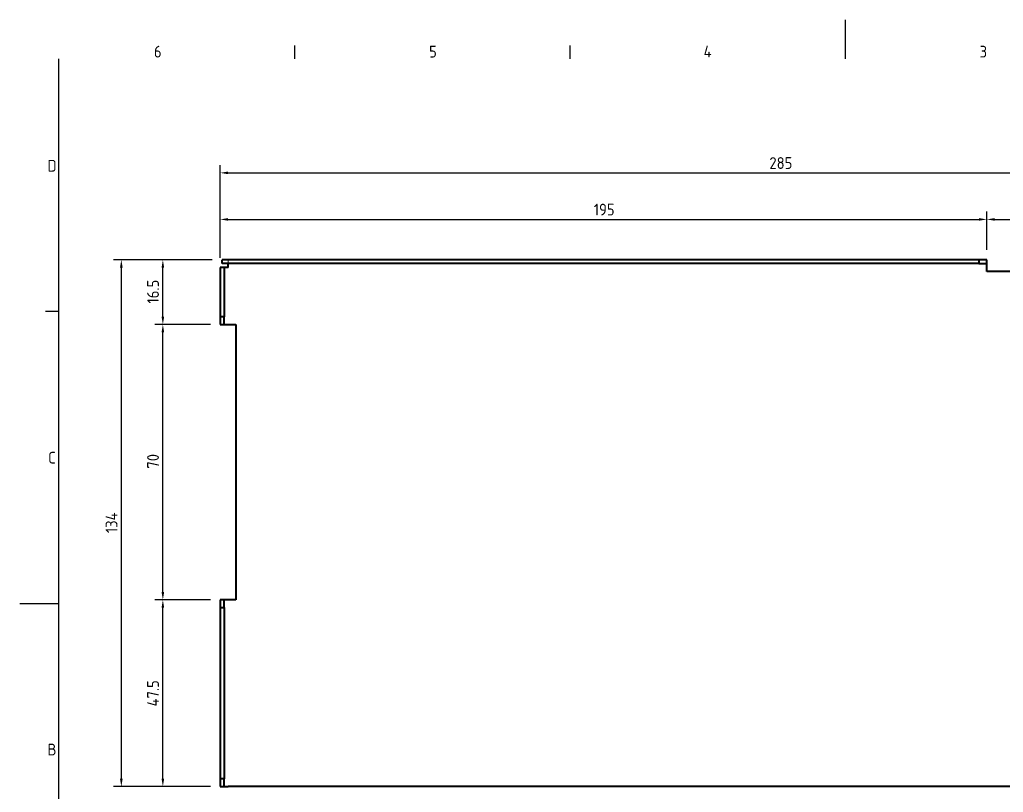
# Model space of a CAD drawing. Header units: millimetres. Extents: x 0 to 420, y 0 to 297.
# Drawn here: x 0 to 250.2, y 100.5 to 297 of the extents above; entities that cross this region are included whole.
import ezdxf

# ---------------------------------------------------------------- set-up
doc = ezdxf.new("R2010")
doc.units = ezdxf.units.MM
doc.linetypes.add('DASHED', pattern=[0.2067, 0.1654, -0.0413])
doc.layers.get('0').update_dxf_attribs({"color": 3, "lineweight": 25})
for name, color, linetype, lineweight in [('가려진 것(ISO)', 2, 'DASHED', 18), ('가시적인 것(ISO)', 3, 'Continuous', 40), ('경계(ISO)', 7, 'Continuous', 25), ('치수(ISO)', 2, 'Continuous', 25)]:
    doc.layers.add(name, color=color, linetype=linetype, lineweight=lineweight)
doc.styles.add('문자 텍스트_PSTEK_POSCO', font='isocp.shx')
doc.styles.add('치수 텍스트_PSTEK_POSCO', font='isocp.shx')
doc.dimstyles.new('치수_PSTEK_POSCO', dxfattribs={"dimtxt": 3, "dimasz": 2, "dimexe": 2, "dimexo": 2.5, "dimgap": 1, "dimtad": 1, "dimrnd": 1e-08, "dimdsep": 46, "dimtxsty": '치수 텍스트_PSTEK_POSCO', "dimcen": 0.09, "dimdle": 10, "dimclrd": 7, "dimclre": 7, "dimclrt": 2, "dimadec": 1, "dimazin": 2, "dimtfac": 1, "dimtmove": 0, "dimatfit": 3, "dimfxl": 0, "dimtolj": 1, "dimlwd": -1, "dimlwe": -1, "dimarcsym": 0})

# ---------------------------------------------------------------- blocks, each defined once
blk = doc.blocks.new('경계 Default Border')
at = {"layer": '경계(ISO)'}
for p, q in [((70, 287.0000076293945), (70, 290.4000091552734)), ((140, 287.0000076293945), (140, 290.4000091552734)), ((10, 222.7499961853027), (6.599999666213989, 222.7499961853027))]:
    blk.add_line(p, q, dxfattribs=at)
at = {"layer": '경계(ISO)', "flags": 128}
for points in [[(210, 297.0000076293945), (210, 287.0000076293945)], [(10, 10), (10, 287.0000076293945)], [(0, 148.5000038146973), (10, 148.5000038146973)]]:
    blk.add_lwpolyline(points, dxfattribs=at)
at = {"layer": '경계(ISO)', "color": 2, "char_height": 3.00000011920929, "attachment_point": 7, "style": '문자 텍스트_PSTEK_POSCO'}
for s, insert in [('6', (34.14453946055966, 287.3713945155963)), ('5', (104.1445394605597, 287.3713945155963)), ('4', (173.9734701308116, 287.4)), ('3', (244.1685395229535, 287.3713945155963)), ('D', (7.078270083685684, 258.3463944559917)), ('C', (7.244539400955009, 184.0963944559917)), ('B', (7.078270083685684, 109.8463944559917))]:
    blk.add_mtext(s, dxfattribs=dict(at, insert=insert))
blk = doc.blocks.new('*D22')
at = {"layer": 'Defpoints', "color": 0}
for p in [(36.42034566918632, 149.4439050991061), (50.99872318334523, 149.4439050991061), (50.99872318334523, 101.9439050991061)]:
    blk.add_point(p, dxfattribs=at)
at = {"layer": '치수(ISO)', "color": 7}
for p, q in [((48.49872318334523, 149.4439050991061), (34.42034566918632, 149.4439050991061)), ((36.4203456691863, 103.9439050991061), (36.42034566918632, 147.4439050991061)), ((48.49872318334523, 101.9439050991061), (34.4203456691863, 101.9439050991061))]:
    blk.add_line(p, q, dxfattribs=at)
for points in [[(36.08701233585298, 147.4439050991061), (36.75367900251965, 147.4439050991061), (36.42034566918632, 149.4439050991061)], [(36.08701233585297, 103.9439050991061), (36.75367900251964, 103.9439050991061), (36.4203456691863, 101.9439050991061)]]:
    blk.add_solid(points, dxfattribs=at)
at = {"layer": '치수(ISO)', "color": 2, "insert": (33.92034566918629, 122.3217730647501), "char_height": 3, "attachment_point": 4, "rotation": 90, "style": '치수 텍스트_PSTEK_POSCO'}
blk.add_mtext('\\A1;47.5', dxfattribs=at)
blk = doc.blocks.new('*D23')
at = {"layer": 'Defpoints', "color": 0}
for p in [(36.42034566918629, 235.943905099106), (51.49872318334527, 235.943905099106), (50.99872318334523, 219.4439050991061)]:
    blk.add_point(p, dxfattribs=at)
at = {"layer": '치수(ISO)', "color": 7}
for p, q in [((48.99872318334527, 235.943905099106), (34.42034566918629, 235.943905099106)), ((36.42034566918629, 221.4439050991061), (36.42034566918629, 233.943905099106)), ((48.49872318334523, 219.4439050991061), (34.42034566918629, 219.4439050991061))]:
    blk.add_line(p, q, dxfattribs=at)
for points in [[(36.08701233585295, 233.943905099106), (36.75367900251963, 233.943905099106), (36.42034566918629, 235.943905099106)], [(36.08701233585295, 221.4439050991061), (36.75367900251963, 221.4439050991061), (36.42034566918629, 219.4439050991061)]]:
    blk.add_solid(points, dxfattribs=at)
at = {"layer": '치수(ISO)', "color": 2, "insert": (33.92034566918625, 224.7917730647501), "char_height": 3, "attachment_point": 4, "rotation": 90, "style": '치수 텍스트_PSTEK_POSCO'}
blk.add_mtext('\\A1;16.5', dxfattribs=at)
blk = doc.blocks.new('*D24')
at = {"layer": 'Defpoints', "color": 0}
for p in [(36.42034566918629, 219.4439050991061), (50.99872318334523, 219.4439050991061), (50.99872318334523, 149.4439050991061)]:
    blk.add_point(p, dxfattribs=at)
at = {"layer": '치수(ISO)', "color": 7}
for p, q in [((48.49872318334523, 219.4439050991061), (34.42034566918629, 219.4439050991061)), ((36.42034566918628, 151.4439050991061), (36.42034566918629, 217.4439050991061)), ((48.49872318334523, 149.4439050991061), (34.42034566918628, 149.4439050991061))]:
    blk.add_line(p, q, dxfattribs=at)
for points in [[(36.08701233585295, 217.4439050991061), (36.75367900251963, 217.4439050991061), (36.42034566918629, 219.4439050991061)], [(36.08701233585294, 151.4439050991061), (36.75367900251961, 151.4439050991061), (36.42034566918628, 149.4439050991061)]]:
    blk.add_solid(points, dxfattribs=at)
at = {"layer": '치수(ISO)', "color": 2, "insert": (33.92034566918625, 182.8027239967439), "char_height": 3, "attachment_point": 4, "rotation": 90, "style": '치수 텍스트_PSTEK_POSCO'}
blk.add_mtext('\\A1;70', dxfattribs=at)
blk = doc.blocks.new('*D26')
at = {"layer": 'Defpoints', "color": 0}
for p in [(310.9987231833453, 246.1925819000889), (245.9987231833453, 235.9439050991061), (310.9987231833453, 235.9439050991061)]:
    blk.add_point(p, dxfattribs=at)
at = {"layer": '치수(ISO)', "color": 7}
for p, q in [((245.9987231833453, 238.4439050991061), (245.9987231833453, 248.1925819000889)), ((310.9987231833453, 238.4439050991061), (310.9987231833453, 248.1925819000889)), ((247.9987231833453, 246.1925819000889), (308.9987231833453, 246.1925819000889))]:
    blk.add_line(p, q, dxfattribs=at)
for points in [[(247.9987231833453, 246.5259152334222), (247.9987231833453, 245.8592485667556), (245.9987231833453, 246.1925819000889)], [(308.9987231833453, 246.5259152334222), (308.9987231833453, 245.8592485667556), (310.9987231833453, 246.1925819000889)]]:
    blk.add_solid(points, dxfattribs=at)
at = {"layer": '치수(ISO)', "color": 2, "insert": (276.7068273694618, 248.6925819000889), "char_height": 3, "attachment_point": 4, "style": '치수 텍스트_PSTEK_POSCO'}
blk.add_mtext('\\A1;65', dxfattribs=at)
blk = doc.blocks.new('*D27')
at = {"layer": 'Defpoints', "color": 0}
for p in [(245.9987231833453, 246.1925819000889), (245.9987231833453, 235.9439050991061), (50.99872318334523, 233.9439050991061)]:
    blk.add_point(p, dxfattribs=at)
at = {"layer": '치수(ISO)', "color": 7}
for p, q in [((50.99872318334523, 236.4439050991061), (50.99872318334523, 248.1925819000889)), ((245.9987231833453, 238.4439050991061), (245.9987231833453, 248.1925819000889)), ((52.99872318334523, 246.1925819000889), (243.9987231833453, 246.1925819000889))]:
    blk.add_line(p, q, dxfattribs=at)
for points in [[(52.99872318334523, 246.5259152334222), (52.99872318334523, 245.8592485667556), (50.99872318334523, 246.1925819000889)], [(243.9987231833453, 246.5259152334222), (243.9987231833453, 245.8592485667556), (245.9987231833453, 246.1925819000889)]]:
    blk.add_solid(points, dxfattribs=at)
at = {"layer": '치수(ISO)', "color": 2, "insert": (146.0213496532479, 248.6925819000889), "char_height": 3, "attachment_point": 4, "style": '치수 텍스트_PSTEK_POSCO'}
blk.add_mtext('\\A1;195', dxfattribs=at)
blk = doc.blocks.new('*D30')
at = {"layer": 'Defpoints', "color": 0}
for p in [(335.9987231833453, 258.0297440064265), (335.9987231833453, 235.943905099106), (50.99872318334523, 233.9439050991061)]:
    blk.add_point(p, dxfattribs=at)
at = {"layer": '치수(ISO)', "color": 7}
for p, q in [((50.99872318334523, 236.4439050991061), (50.99872318334523, 260.0297440064265)), ((52.99872318334523, 258.0297440064265), (333.9987231833453, 258.0297440064265)), ((335.9987231833453, 238.443905099106), (335.9987231833453, 260.0297440064265))]:
    blk.add_line(p, q, dxfattribs=at)
for points in [[(52.99872318334523, 258.3630773397598), (52.99872318334523, 257.6964106730932), (50.99872318334523, 258.0297440064265)], [(333.9987231833453, 258.3630773397598), (333.9987231833453, 257.6964106730932), (335.9987231833453, 258.0297440064265)]]:
    blk.add_solid(points, dxfattribs=at)
at = {"layer": '치수(ISO)', "color": 2, "insert": (190.6985005978082, 260.530039282017), "char_height": 3, "attachment_point": 4, "style": '치수 텍스트_PSTEK_POSCO'}
blk.add_mtext('\\A1;285', dxfattribs=at)
blk = doc.blocks.new('*D31')
at = {"layer": 'Defpoints', "color": 0}
for p in [(51.49872318334527, 235.943905099106), (25.85663037414396, 101.9439050991061), (50.99872318334523, 101.9439050991061)]:
    blk.add_point(p, dxfattribs=at)
at = {"layer": '치수(ISO)', "color": 7}
for p, q in [((48.99872318334527, 235.943905099106), (23.85663037414399, 235.943905099106)), ((25.85663037414399, 233.943905099106), (25.85663037414396, 103.9439050991061)), ((48.49872318334523, 101.9439050991061), (23.85663037414396, 101.9439050991061))]:
    blk.add_line(p, q, dxfattribs=at)
for points in [[(25.52329704081066, 233.943905099106), (26.18996370747732, 233.943905099106), (25.85663037414399, 235.943905099106)], [(25.52329704081063, 103.9439050991061), (26.18996370747729, 103.9439050991061), (25.85663037414396, 101.9439050991061)]]:
    blk.add_solid(points, dxfattribs=at)
at = {"layer": '치수(ISO)', "color": 2, "insert": (23.35663037414395, 166.3939050991061), "char_height": 3, "attachment_point": 4, "rotation": 90, "style": '치수 텍스트_PSTEK_POSCO'}
blk.add_mtext('\\A1;134', dxfattribs=at)

msp = doc.modelspace()

# ---------------------------------------------------------------- linework, layer by layer
at = {"layer": '가려진 것(ISO)', "ltscale": 1.904596567153931}
msp.add_line((52.99872318334528, 234.943905099106), (52.99872318334528, 235.943905099106), dxfattribs=at)
at = {"layer": '가시적인 것(ISO)'}
for p, q in [((243.9987231833453, 235.943905099106), (51.49872318334527, 235.943905099106)), ((51.49872318334527, 234.943905099106), (51.49872318334527, 235.943905099106)), ((245.9987231833453, 235.943905099106), (243.9987231833453, 235.943905099106)), ((243.9987231833453, 235.943905099106), (243.9987231833453, 234.943905099106)), ((245.9987231833453, 234.943905099106), (245.9987231833453, 235.943905099106)), ((50.99872318334521, 233.9439050991061), (50.99872318334521, 221.4439050991061)), ((51.99872318334521, 233.9439050991061), (50.99872318334521, 233.9439050991061)), ((243.9987231833453, 234.943905099106), (51.49872318334527, 234.943905099106)), ((51.99872318334521, 233.9439050991061), (51.99872318334521, 221.4439050991061)), ((52.99872318334528, 233.9439050991061), (51.99872318334528, 233.9439050991061)), ((52.99872318334528, 233.9439050991061), (52.99872318334528, 234.943905099106)), ((243.9987231833453, 234.943905099106), (245.9987231833453, 234.943905099106)), ((245.9987231833453, 233.9439050991061), (245.9987231833453, 234.9439050991061)), ((245.9987231833453, 232.9439050991061), (245.9987231833453, 233.9439050991061)), ((310.9987231833453, 232.9439050991061), (245.9987231833453, 232.9439050991061)), ((51.99872318334521, 221.4439050991061), (50.99872318334521, 221.4439050991061)), ((50.99872318334521, 221.4439050991061), (50.99872318334523, 219.443905099106)), ((51.99872318334522, 219.443905099106), (51.99872318334521, 221.4439050991061)), ((50.99872318334523, 219.443905099106), (51.99872318334522, 219.443905099106)), ((51.99872318334528, 219.443905099106), (52.99872318334528, 219.443905099106)), ((52.99872318334528, 219.443905099106), (54.99872318334531, 219.443905099106)), ((54.99872318334531, 219.443905099106), (54.99872318334531, 149.443905099106)), ((50.99872318334521, 149.443905099106), (50.99872318334521, 147.443905099106)), ((51.99872318334521, 149.443905099106), (50.99872318334521, 149.443905099106)), ((51.99872318334521, 147.443905099106), (51.99872318334521, 149.443905099106)), ((52.99872318334528, 149.443905099106), (51.99872318334527, 149.443905099106)), ((54.99872318334531, 149.443905099106), (52.99872318334528, 149.4439050991061)), ((50.99872318334521, 147.443905099106), (51.99872318334521, 147.443905099106)), ((50.99872318334521, 147.443905099106), (50.99872318334521, 103.9439050991061)), ((51.99872318334521, 147.443905099106), (51.99872318334521, 103.9439050991061)), ((51.99872318334521, 103.9439050991061), (50.99872318334521, 103.9439050991061)), ((50.99872318334521, 103.9439050991061), (50.99872318334523, 101.943905099106)), ((51.99872318334522, 101.943905099106), (51.99872318334521, 103.9439050991061)), ((50.99872318334523, 101.943905099106), (51.99872318334522, 101.943905099106)), ((51.99872318334528, 101.943905099106), (52.99872318334528, 101.943905099106)), ((333.9987231833453, 101.9439050991061), (52.99872318334529, 101.943905099106))]:
    msp.add_line(p, q, dxfattribs=at)

# ---------------------------------------------------------------- block references
msp.add_blockref('경계 Default Border', (0, 0))

# ---------------------------------------------------------------- dimensions: what is measured, and where the dimension line sits
at = {"layer": '치수(ISO)', "color": 7}
for base, p1, p2, angle, picture, middle in [((335.9987231833453, 258.0297440064265), (50.99872318334523, 233.9439050991061), (335.9987231833453, 235.943905099106), 180, '*D30', (193.4987231833452, 258.0297440064265)), ((245.9987231833453, 246.1925819000889), (50.99872318334523, 233.9439050991061), (245.9987231833453, 235.9439050991061), 180, '*D27', (148.4887231833453, 246.1925819000889)), ((310.9987231833453, 246.1925819000889), (245.9987231833453, 235.9439050991061), (310.9987231833453, 235.9439050991061), 180, '*D26', (278.5087231833453, 246.1925819000889)), ((25.85663037414396, 101.9439050991061), (51.49872318334527, 235.943905099106), (50.99872318334523, 101.9439050991061), 90, '*D31', (25.85663037414395, 168.9439050991061)), ((36.42034566918629, 235.943905099106), (50.99872318334523, 219.4439050991061), (51.49872318334527, 235.943905099106), 90, '*D23', (36.42034566918625, 227.7039050991061)), ((36.42034566918629, 219.4439050991061), (50.99872318334523, 149.4439050991061), (50.99872318334523, 219.4439050991061), 90, '*D24', (36.42034566918625, 184.4539050991061)), ((36.42034566918632, 149.4439050991061), (50.99872318334523, 101.9439050991061), (50.99872318334523, 149.4439050991061), 90, '*D22', (36.42034566918629, 125.6839050991061))]:
    dim = msp.add_linear_dim(base=base, p1=p1, p2=p2, angle=angle, dimstyle='치수_PSTEK_POSCO', override={"dimdec": 2, "dimtp": 0, "dimtm": -0, "dimtdec": 2, "dimtofl": 0, "dimatfit": 1}, dxfattribs=at)
    dim.commit()
    dim.dimension.update_dxf_attribs({"geometry": picture, "text_midpoint": middle, "dimtype": 160})

doc.saveas('drawing.dxf')
